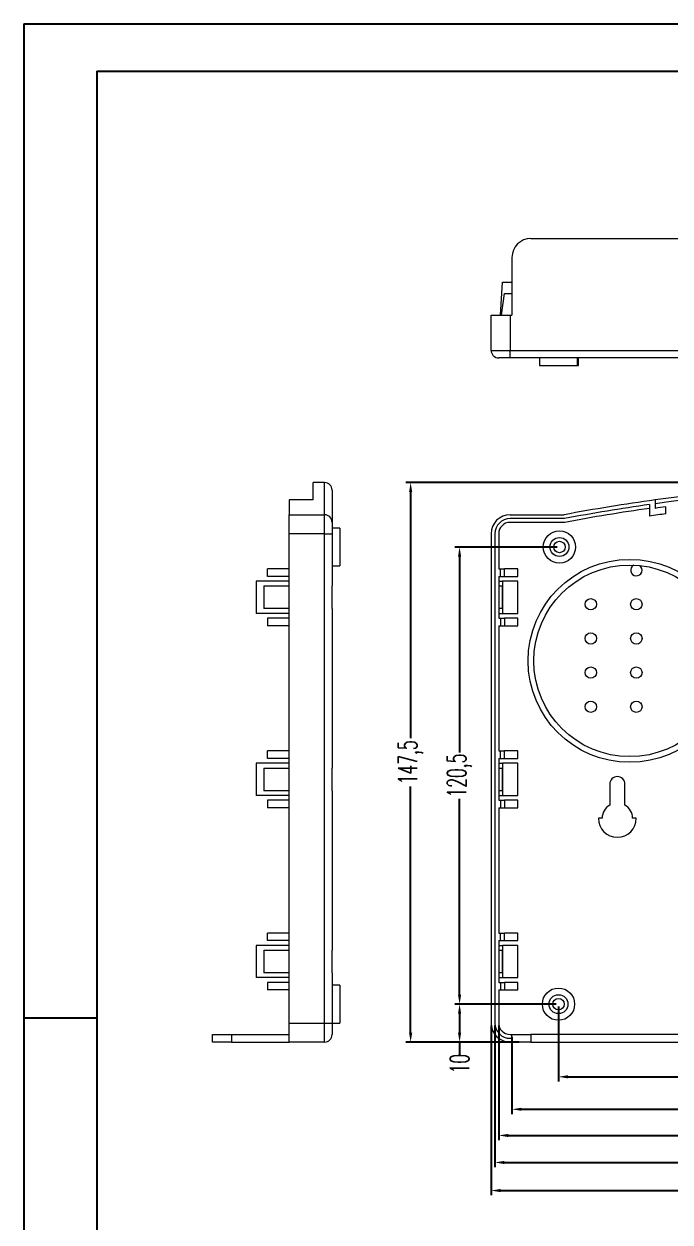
# Model space of a CAD drawing. Header units: inches. Extents: x 1230 to 3313, y 237 to 1043.
# Drawn here: x 2044.6 to 2214.7, y 727.4 to 1043.2 of the extents above; entities that cross this region are included whole.
import ezdxf

# ---------------------------------------------------------------- set-up
doc = ezdxf.new("R2010")
doc.units = ezdxf.units.IN
doc.styles.add('SLDTEXTSTYLE2', font='TXT', dxfattribs={"width": 0.6, "bigfont": 'bigfont'})
doc.dimstyles.new('5', dxfattribs={"dimtxt": 5, "dimasz": 2.5, "dimexe": 1.25, "dimexo": 0.625, "dimtad": 0, "dimzin": 12, "dimtxsty": 'SLDTEXTSTYLE2', "dimcen": 2.5, "dimclrd": 3, "dimclre": 3, "dimclrt": 256, "dimadec": 0, "dimazin": 0, "dimtfac": 1, "dimtmove": 0, "dimatfit": 3, "dimfxl": 1, "dimarcsym": 0})

# ---------------------------------------------------------------- blocks, each defined once
blk = doc.blocks.new('*D260')
at = {"color": 3, "lineweight": -2}
for p, q in [((2185.34, 784.2), (2185.34, 764.42)), ((2370.34, 784.2), (2370.34, 764.42)), ((2187.84, 765.67), (2273.72, 765.67)), ((2367.84, 765.67), (2281.97, 765.67))]:
    blk.add_line(p, q, dxfattribs=at)
at = {"color": 3}
for points in [[(2187.84, 766.09), (2187.84, 765.26), (2185.34, 765.67)], [(2367.84, 766.09), (2367.84, 765.26), (2370.34, 765.67)]]:
    blk.add_solid(points, dxfattribs=at)
at = {"layer": 'Defpoints', "color": 0}
for p in [(2185.34, 784.82), (2370.34, 784.82), (2370.34, 765.67)]:
    blk.add_point(p, dxfattribs=at)
at = {"insert": (2277.84, 765.67), "char_height": 5, "attachment_point": 5, "style": 'SLDTEXTSTYLE2'}
blk.add_mtext('185', dxfattribs=at)
blk = doc.blocks.new('*D263')
at = {"color": 3, "lineweight": -2}
for p, q in [((2173.09, 776.2), (2173.09, 755.87)), ((2382.59, 774.2), (2382.59, 755.87)), ((2175.59, 757.12), (2271.22, 757.12)), ((2380.09, 757.12), (2284.47, 757.12))]:
    blk.add_line(p, q, dxfattribs=at)
at = {"color": 3}
for points in [[(2175.59, 757.54), (2175.59, 756.7), (2173.09, 757.12)], [(2380.09, 757.54), (2380.09, 756.7), (2382.59, 757.12)]]:
    blk.add_solid(points, dxfattribs=at)
at = {"layer": 'Defpoints', "color": 0}
for p in [(2173.09, 776.82), (2382.59, 774.82), (2382.59, 757.12)]:
    blk.add_point(p, dxfattribs=at)
at = {"insert": (2277.84, 757.12), "char_height": 5, "attachment_point": 5, "style": 'SLDTEXTSTYLE2'}
blk.add_mtext('209,5', dxfattribs=at)
blk = doc.blocks.new('*D264')
at = {"color": 3, "lineweight": -2}
for p, q in [((2169.59, 779.2), (2169.59, 748.97)), ((2386.09, 779.2), (2386.09, 748.97)), ((2172.09, 750.22), (2271.47, 750.22)), ((2383.59, 750.22), (2284.22, 750.22))]:
    blk.add_line(p, q, dxfattribs=at)
at = {"color": 3}
for points in [[(2172.09, 750.63), (2172.09, 749.8), (2169.59, 750.22)], [(2383.59, 750.63), (2383.59, 749.8), (2386.09, 750.22)]]:
    blk.add_solid(points, dxfattribs=at)
at = {"layer": 'Defpoints', "color": 0}
for p in [(2169.59, 779.82), (2386.09, 779.82), (2169.59, 750.22)]:
    blk.add_point(p, dxfattribs=at)
at = {"insert": (2277.84, 750.22), "char_height": 5, "attachment_point": 5, "style": 'SLDTEXTSTYLE2'}
blk.add_mtext('216,5', dxfattribs=at)
blk = doc.blocks.new('*D265')
at = {"color": 3, "lineweight": -2}
for p, q in [((2168.59, 779.2), (2168.59, 741.85)), ((2387.09, 779.2), (2387.09, 741.85)), ((2171.09, 743.1), (2271.47, 743.1)), ((2384.59, 743.1), (2284.22, 743.1))]:
    blk.add_line(p, q, dxfattribs=at)
at = {"color": 3}
for points in [[(2171.09, 743.51), (2171.09, 742.68), (2168.59, 743.1)], [(2384.59, 743.51), (2384.59, 742.68), (2387.09, 743.1)]]:
    blk.add_solid(points, dxfattribs=at)
at = {"layer": 'Defpoints', "color": 0}
for p in [(2168.59, 779.82), (2387.09, 779.82), (2168.59, 743.1)]:
    blk.add_point(p, dxfattribs=at)
at = {"insert": (2277.84, 743.1), "char_height": 5, "attachment_point": 5, "style": 'SLDTEXTSTYLE2'}
blk.add_mtext('218,5', dxfattribs=at)
blk = doc.blocks.new('*D266')
at = {"color": 3, "lineweight": -2}
for p, q in [((2167.59, 779.2), (2167.59, 734.45)), ((2388.09, 779.2), (2388.09, 734.45)), ((2170.09, 735.7), (2271.22, 735.7)), ((2385.59, 735.7), (2284.47, 735.7))]:
    blk.add_line(p, q, dxfattribs=at)
at = {"color": 3}
for points in [[(2170.09, 736.11), (2170.09, 735.28), (2167.59, 735.7)], [(2385.59, 736.11), (2385.59, 735.28), (2388.09, 735.7)]]:
    blk.add_solid(points, dxfattribs=at)
at = {"layer": 'Defpoints', "color": 0}
for p in [(2167.59, 779.82), (2388.09, 779.82), (2388.09, 735.7)]:
    blk.add_point(p, dxfattribs=at)
at = {"insert": (2277.84, 735.7), "char_height": 5, "attachment_point": 5, "style": 'SLDTEXTSTYLE2'}
blk.add_mtext('220,5', dxfattribs=at)
blk = doc.blocks.new('*D267')
at = {"color": 3, "lineweight": -2}
for p, q in [((2184.72, 784.82), (2158.04, 784.82)), ((2159.29, 782.32), (2159.29, 777.32)), ((2172.47, 774.82), (2158.04, 774.82)), ((2159.29, 774.82), (2159.29, 771.51))]:
    blk.add_line(p, q, dxfattribs=at)
at = {"color": 3}
for points in [[(2158.88, 782.32), (2159.71, 782.32), (2159.29, 784.82)], [(2158.88, 777.32), (2159.71, 777.32), (2159.29, 774.82)]]:
    blk.add_solid(points, dxfattribs=at)
at = {"layer": 'Defpoints', "color": 0}
for p in [(2159.29, 784.82), (2185.34, 784.82), (2173.09, 774.82)]:
    blk.add_point(p, dxfattribs=at)
at = {"insert": (2159.29, 769.13), "char_height": 5, "attachment_point": 5, "rotation": 90, "style": 'SLDTEXTSTYLE2'}
blk.add_mtext('10', dxfattribs=at)
blk = doc.blocks.new('*D268')
at = {"color": 3, "lineweight": -2}
for p, q in [((2184.97, 905.32), (2158.04, 905.32)), ((2159.29, 902.82), (2159.29, 851.2)), ((2159.29, 787.32), (2159.29, 838.95)), ((2184.72, 784.82), (2158.04, 784.82))]:
    blk.add_line(p, q, dxfattribs=at)
at = {"color": 3}
for points in [[(2158.88, 902.82), (2159.71, 902.82), (2159.29, 905.32)], [(2158.88, 787.32), (2159.71, 787.32), (2159.29, 784.82)]]:
    blk.add_solid(points, dxfattribs=at)
at = {"layer": 'Defpoints', "color": 0}
for p in [(2159.29, 905.32), (2185.59, 905.32), (2185.34, 784.82)]:
    blk.add_point(p, dxfattribs=at)
at = {"insert": (2159.29, 845.07), "char_height": 5, "attachment_point": 5, "rotation": 90, "style": 'SLDTEXTSTYLE2'}
blk.add_mtext('120,5', dxfattribs=at)
blk = doc.blocks.new('*D274')
at = {"color": 3, "lineweight": -2}
for p, q in [((2277.22, 922.32), (2145.15, 922.32)), ((2146.4, 919.82), (2146.4, 854.95)), ((2146.4, 777.32), (2146.4, 842.2)), ((2174.97, 774.82), (2145.15, 774.82))]:
    blk.add_line(p, q, dxfattribs=at)
at = {"color": 3}
for points in [[(2145.99, 919.82), (2146.82, 919.82), (2146.4, 922.32)], [(2145.99, 777.32), (2146.82, 777.32), (2146.4, 774.82)]]:
    blk.add_solid(points, dxfattribs=at)
at = {"layer": 'Defpoints', "color": 0}
for p in [(2146.4, 922.32), (2277.84, 922.32), (2175.59, 774.82)]:
    blk.add_point(p, dxfattribs=at)
at = {"insert": (2146.4, 848.57), "char_height": 5, "attachment_point": 5, "rotation": 90, "style": 'SLDTEXTSTYLE2'}
blk.add_mtext('147,5', dxfattribs=at)

msp = doc.modelspace()

# ---------------------------------------------------------------- linework, layer by layer
for p, q in [((2044.572, 1043.188), (2785.866, 1043.188)), ((2044.572, 1043.188), (2044.572, 519.041)), ((2063.754, 1030.708), (2773.386, 1030.708)), ((2063.754, 1030.708), (2063.754, 531.52)), ((2063.754, 781.114), (2044.572, 781.114)), ((2044.572, 761.701), (2044.572, 519.041))]:
    msp.add_line(p, q)
at = {"color": 7, "linetype": 'Continuous', "lineweight": 15}
for p, q in [((2178.094, 986.656), (2377.594, 986.656)), ((2173.094, 981.656), (2173.094, 966.456)), ((2170.11, 966.456), (2170.594, 975.156)), ((2170.594, 975.156), (2173.094, 975.156)), ((2170.354, 966.456), (2171.094, 972.156)), ((2171.094, 972.156), (2173.094, 972.156)), ((2167.594, 966.456), (2172.594, 966.456)), ((2167.594, 957.156), (2167.594, 966.456)), ((2172.594, 966.456), (2172.594, 957.156)), ((2172.594, 966.456), (2173.094, 966.456)), ((2167.594, 957.156), (2172.594, 957.156)), ((2172.594, 957.156), (2383.094, 957.156)), ((2172.594, 955.156), (2172.594, 957.156)), ((2172.594, 955.156), (2169.594, 955.156)), ((2383.094, 955.156), (2172.594, 955.156)), ((2180.344, 955.156), (2180.344, 953.156)), ((2190.344, 953.156), (2190.344, 955.156)), ((2190.594, 953.156), (2190.594, 955.156)), ((2180.344, 953.156), (2190.344, 953.156)), ((2190.344, 953.156), (2190.594, 953.156)), ((2123.718, 922.322), (2120.718, 922.322)), ((2120.718, 917.733), (2120.718, 922.322)), ((2125.718, 920.322), (2125.718, 911.822)), ((2120.718, 917.733), (2114.418, 917.733)), ((2114.418, 917.733), (2114.418, 913.822)), ((2209.344, 916.514), (2209.344, 913.484)), ((2210.844, 917.733), (2210.844, 915.512)), ((2213.594, 914.068), (2213.594, 915.884)), ((2114.418, 908.822), (2114.418, 913.822)), ((2114.418, 913.822), (2123.718, 913.822)), ((2123.718, 908.822), (2123.718, 913.822)), ((2172.594, 913.822), (2186.844, 913.822)), ((2186.937, 912.822), (2172.594, 912.822)), ((2125.718, 911.822), (2125.718, 908.822)), ((2127.718, 910.322), (2125.718, 910.322)), ((2127.718, 910.322), (2127.718, 900.322)), ((2187.031, 911.822), (2172.594, 911.822)), ((2123.718, 908.822), (2114.418, 908.822)), ((2114.418, 779.822), (2114.418, 908.822)), ((2123.718, 908.822), (2125.718, 908.822)), ((2123.718, 779.822), (2123.718, 908.822)), ((2125.718, 908.822), (2125.718, 895.072)), ((2167.594, 908.822), (2167.594, 779.822)), ((2168.594, 908.822), (2168.594, 779.822)), ((2169.594, 908.822), (2169.594, 899.572)), ((2125.718, 900.322), (2127.718, 900.322)), ((2108.718, 897.572), (2108.718, 899.572)), ((2114.418, 899.572), (2108.718, 899.572)), ((2114.418, 897.572), (2108.718, 897.572)), ((2169.594, 899.572), (2170.094, 899.572)), ((2169.594, 897.572), (2169.594, 886.572)), ((2169.594, 897.572), (2170.094, 897.572)), ((2170.094, 897.572), (2170.094, 899.572)), ((2170.094, 899.572), (2171.094, 899.572)), ((2170.094, 897.572), (2171.094, 897.572)), ((2171.094, 897.572), (2171.094, 899.572)), ((2174.594, 899.572), (2171.094, 899.572)), ((2171.094, 897.572), (2174.594, 897.572)), ((2174.594, 897.572), (2174.594, 899.572)), ((2105.718, 896.322), (2105.718, 887.822)), ((2114.418, 896.322), (2105.718, 896.322)), ((2107.718, 895.072), (2114.418, 895.072)), ((2107.718, 895.072), (2107.718, 889.072)), ((2125.718, 889.072), (2125.718, 895.072)), ((2169.594, 896.322), (2170.594, 896.322)), ((2169.594, 895.072), (2170.483, 895.072)), ((2170.483, 895.072), (2170.483, 889.072)), ((2170.594, 896.322), (2170.594, 887.822)), ((2174.594, 896.322), (2170.594, 896.322)), ((2174.594, 887.822), (2174.594, 896.322)), ((2114.418, 887.822), (2105.718, 887.822)), ((2114.418, 889.072), (2107.718, 889.072)), ((2125.718, 889.072), (2125.718, 847.072)), ((2170.483, 889.072), (2169.594, 889.072)), ((2169.594, 887.822), (2170.594, 887.822)), ((2170.594, 887.822), (2174.594, 887.822)), ((2108.718, 886.572), (2108.718, 884.572)), ((2114.418, 886.572), (2108.718, 886.572)), ((2114.418, 884.572), (2108.718, 884.572)), ((2169.594, 886.572), (2170.094, 886.572)), ((2169.594, 884.572), (2169.594, 851.572)), ((2169.594, 884.572), (2170.094, 884.572)), ((2170.094, 886.572), (2170.094, 884.572)), ((2170.094, 886.572), (2171.094, 886.572)), ((2170.094, 884.572), (2171.094, 884.572)), ((2174.594, 886.572), (2171.094, 886.572)), ((2171.094, 886.572), (2171.094, 884.572)), ((2171.094, 884.572), (2174.594, 884.572)), ((2174.594, 884.572), (2174.594, 886.572)), ((2108.718, 849.572), (2108.718, 851.572)), ((2114.418, 851.572), (2108.718, 851.572)), ((2114.418, 849.572), (2108.718, 849.572)), ((2169.594, 851.572), (2170.094, 851.572)), ((2169.594, 849.572), (2169.594, 838.572)), ((2169.594, 849.572), (2170.094, 849.572)), ((2170.094, 849.572), (2170.094, 851.572)), ((2170.094, 851.572), (2171.094, 851.572)), ((2170.094, 849.572), (2171.094, 849.572)), ((2171.094, 849.572), (2171.094, 851.572)), ((2174.594, 851.572), (2171.094, 851.572)), ((2171.094, 849.572), (2174.594, 849.572)), ((2174.594, 849.572), (2174.594, 851.572)), ((2105.718, 848.322), (2105.718, 839.822)), ((2114.418, 848.322), (2105.718, 848.322)), ((2107.718, 847.072), (2114.418, 847.072)), ((2107.718, 847.072), (2107.718, 841.072)), ((2125.718, 841.072), (2125.718, 847.072)), ((2169.594, 848.322), (2170.594, 848.322)), ((2169.594, 847.072), (2170.483, 847.072)), ((2170.483, 847.072), (2170.483, 841.072)), ((2170.594, 848.322), (2170.594, 839.822)), ((2174.594, 848.322), (2170.594, 848.322)), ((2174.594, 839.822), (2174.594, 848.322)), ((2114.418, 841.072), (2107.718, 841.072)), ((2125.718, 841.072), (2125.718, 799.072)), ((2170.483, 841.072), (2169.594, 841.072)), ((2198.844, 842.822), (2198.844, 837.286)), ((2202.844, 837.286), (2202.844, 842.822)), ((2114.418, 839.822), (2105.718, 839.822)), ((2108.718, 838.572), (2108.718, 836.572)), ((2114.418, 838.572), (2108.718, 838.572)), ((2169.594, 839.822), (2170.594, 839.822)), ((2169.594, 838.572), (2170.094, 838.572)), ((2170.094, 838.572), (2170.094, 836.572)), ((2170.094, 838.572), (2171.094, 838.572)), ((2170.594, 839.822), (2174.594, 839.822)), ((2171.094, 838.572), (2171.094, 836.572)), ((2174.594, 838.572), (2171.094, 838.572)), ((2174.594, 836.572), (2174.594, 838.572)), ((2114.418, 836.572), (2108.718, 836.572)), ((2169.594, 836.572), (2169.594, 803.572)), ((2169.594, 836.572), (2170.094, 836.572)), ((2170.094, 836.572), (2171.094, 836.572)), ((2171.094, 836.572), (2174.594, 836.572)), ((2196.844, 833.822), (2195.844, 833.822)), ((2205.844, 833.822), (2204.844, 833.822)), ((2108.718, 801.572), (2108.718, 803.572)), ((2114.418, 803.572), (2108.718, 803.572)), ((2169.594, 803.572), (2170.094, 803.572)), ((2170.094, 801.572), (2170.094, 803.572)), ((2170.094, 803.572), (2171.094, 803.572)), ((2171.094, 801.572), (2171.094, 803.572)), ((2174.594, 803.572), (2171.094, 803.572)), ((2174.594, 801.572), (2174.594, 803.572)), ((2105.718, 800.322), (2105.718, 791.822)), ((2114.418, 800.322), (2105.718, 800.322)), ((2107.718, 799.072), (2114.418, 799.072)), ((2107.718, 799.072), (2107.718, 793.072)), ((2114.418, 801.572), (2108.718, 801.572)), ((2125.718, 793.072), (2125.718, 799.072)), ((2169.594, 801.572), (2169.594, 790.572)), ((2169.594, 801.572), (2170.094, 801.572)), ((2169.594, 800.322), (2170.594, 800.322)), ((2169.594, 799.072), (2170.483, 799.072)), ((2170.094, 801.572), (2171.094, 801.572)), ((2170.483, 799.072), (2170.483, 793.072)), ((2170.594, 800.322), (2170.594, 791.822)), ((2174.594, 800.322), (2170.594, 800.322)), ((2171.094, 801.572), (2174.594, 801.572)), ((2174.594, 791.822), (2174.594, 800.322)), ((2114.418, 793.072), (2107.718, 793.072)), ((2125.718, 793.072), (2125.718, 779.822)), ((2170.483, 793.072), (2169.594, 793.072)), ((2114.418, 791.822), (2105.718, 791.822)), ((2108.718, 790.572), (2108.718, 788.572)), ((2114.418, 790.572), (2108.718, 790.572)), ((2127.718, 789.822), (2125.718, 789.822)), ((2127.718, 789.822), (2127.718, 779.822)), ((2169.594, 791.822), (2170.594, 791.822)), ((2169.594, 790.572), (2170.094, 790.572)), ((2170.094, 790.572), (2170.094, 788.572)), ((2170.094, 790.572), (2171.094, 790.572)), ((2170.594, 791.822), (2174.594, 791.822)), ((2171.094, 790.572), (2171.094, 788.572)), ((2174.594, 790.572), (2171.094, 790.572)), ((2174.594, 788.572), (2174.594, 790.572)), ((2114.418, 788.572), (2108.718, 788.572)), ((2169.594, 788.572), (2169.594, 779.822)), ((2169.594, 788.572), (2170.094, 788.572)), ((2170.094, 788.572), (2171.094, 788.572)), ((2171.094, 788.572), (2174.594, 788.572)), ((2114.418, 774.822), (2114.418, 779.822)), ((2114.418, 779.822), (2123.718, 779.822)), ((2123.718, 774.822), (2123.718, 779.822)), ((2123.718, 779.822), (2125.718, 779.822)), ((2125.718, 779.822), (2127.718, 779.822)), ((2125.718, 779.822), (2125.718, 776.822)), ((2094.218, 774.822), (2094.218, 776.822)), ((2094.218, 776.822), (2099.218, 776.822)), ((2099.218, 774.822), (2094.218, 774.822)), ((2099.218, 776.822), (2099.218, 774.822)), ((2099.218, 776.822), (2114.418, 776.822)), ((2099.218, 774.822), (2114.418, 774.822)), ((2123.718, 774.822), (2114.418, 774.822)), ((2172.594, 776.822), (2173.094, 776.822)), ((2172.594, 775.822), (2173.094, 775.822)), ((2172.594, 774.822), (2173.094, 774.822)), ((2173.094, 774.822), (2173.094, 776.822)), ((2173.094, 776.822), (2178.094, 776.822)), ((2178.094, 774.822), (2173.094, 774.822)), ((2178.094, 776.822), (2178.094, 774.822)), ((2377.594, 776.822), (2178.094, 776.822)), ((2178.094, 774.822), (2377.594, 774.822))]:
    msp.add_line(p, q, dxfattribs=at)
at = {"color": 8, "linetype": 'Continuous', "lineweight": 15}
msp.add_line((2123.718, 913.822), (2123.718, 922.322), dxfattribs=at)
at = {"color": 7, "linetype": 'Continuous', "lineweight": 15}
for centre, radius in [((2185.594, 905.322), 4.25), ((2185.594, 905.322), 2.5), ((2185.594, 905.322), 1.5), ((2204.094, 875.322), 26.75), ((2204.094, 875.322), 25.25), ((2193.844, 890.222), 1.5), ((2205.844, 890.222), 1.5), ((2193.844, 881.222), 1.5), ((2205.844, 881.222), 1.5), ((2193.844, 872.222), 1.5), ((2205.844, 872.222), 1.5), ((2193.844, 863.222), 1.5), ((2205.844, 863.222), 1.5), ((2185.344, 784.822), 4.25), ((2185.344, 784.822), 2.5), ((2185.344, 784.822), 1.5)]:
    msp.add_circle(centre, radius, dxfattribs=at)
for centre, radius, start, end in [((2178.094, 981.656), 5, 90, 180), ((2169.594, 957.156), 2, 180, 270), ((2123.718, 920.322), 2, 0, 90), ((2277.844, 430.954), 491.368, 82.16307, 97.83693), ((2277.844, 430.954), 490.368, 82.14699, 97.85301), ((2277.844, 430.954), 491.368, 97.83693, 100.67264), ((2277.844, 430.954), 490.368, 98.02997, 100.68355), ((2277.844, 430.954), 489.168, 97.54735, 97.8724), ((2123.718, 911.822), 2, 0, 90), ((2172.594, 908.822), 5, 90, 180), ((2172.594, 908.822), 4, 90, 180), ((2277.844, 430.954), 489.368, 98.04649, 100.69449), ((2277.844, 430.954), 487.368, 97.57539, 98.07973), ((2172.594, 908.822), 3, 90, 180), ((2205.844, 899.222), 1.5, 117.70347, 53.92088), ((2200.844, 842.822), 2, 0, 180), ((2200.844, 833.822), 4, 120, 180), ((2200.844, 833.822), 4, 0, 60), ((2200.844, 833.822), 5, 180, 0), ((2172.594, 779.822), 5, 180, 270), ((2172.594, 779.822), 4, 180, 270), ((2172.594, 779.822), 3, 180, 270), ((2123.718, 776.822), 2, 270, 0)]:
    msp.add_arc(centre, radius, start, end, dxfattribs=at)

# ---------------------------------------------------------------- dimensions: what is measured, and where the dimension line sits
for base, p1, p2, picture, middle in [((2146.402, 922.322), (2175.594, 774.822), (2277.844, 922.322), '*D274', (2146.402, 848.572)), ((2159.295, 905.322), (2185.344, 784.822), (2185.594, 905.322), '*D268', (2159.295, 845.072))]:
    dim = msp.add_linear_dim(base=base, p1=p1, p2=p2, angle=90, dimstyle='5')
    dim.commit()
    dim.dimension.update_dxf_attribs({"geometry": picture, "text_midpoint": middle})
dim = msp.add_linear_dim(base=(2159.295, 784.822), p1=(2173.094, 774.822), p2=(2185.344, 784.822), angle=90, dimstyle='5')
dim.commit()
dim.dimension.update_dxf_attribs({"geometry": '*D267', "text_midpoint": (2159.295, 769.133), "dimtype": 160})
for base, p1, p2, picture, middle in [((2370.344, 765.674), (2185.344, 784.822), (2370.344, 784.822), '*D260', (2277.844, 765.674)), ((2168.594, 743.096), (2387.094, 779.822), (2168.594, 779.822), '*D265', (2277.844, 743.096)), ((2169.594, 750.217), (2386.094, 779.822), (2169.594, 779.822), '*D264', (2277.844, 750.217)), ((2382.594, 757.121), (2173.094, 776.822), (2382.594, 774.822), '*D263', (2277.844, 757.121))]:
    dim = msp.add_linear_dim(base=base, p1=p1, p2=p2, dimstyle='5')
    dim.commit()
    dim.dimension.update_dxf_attribs({"geometry": picture, "text_midpoint": middle})
dim = msp.add_linear_dim(base=(2388.094, 735.696), p1=(2167.594, 779.822), p2=(2388.094, 779.822), dimstyle='5')
dim.commit()
dim.dimension.update_dxf_attribs({"geometry": '*D266', "text_midpoint": (2277.844, 735.696), "dimtype": 160})

doc.saveas('drawing.dxf')
